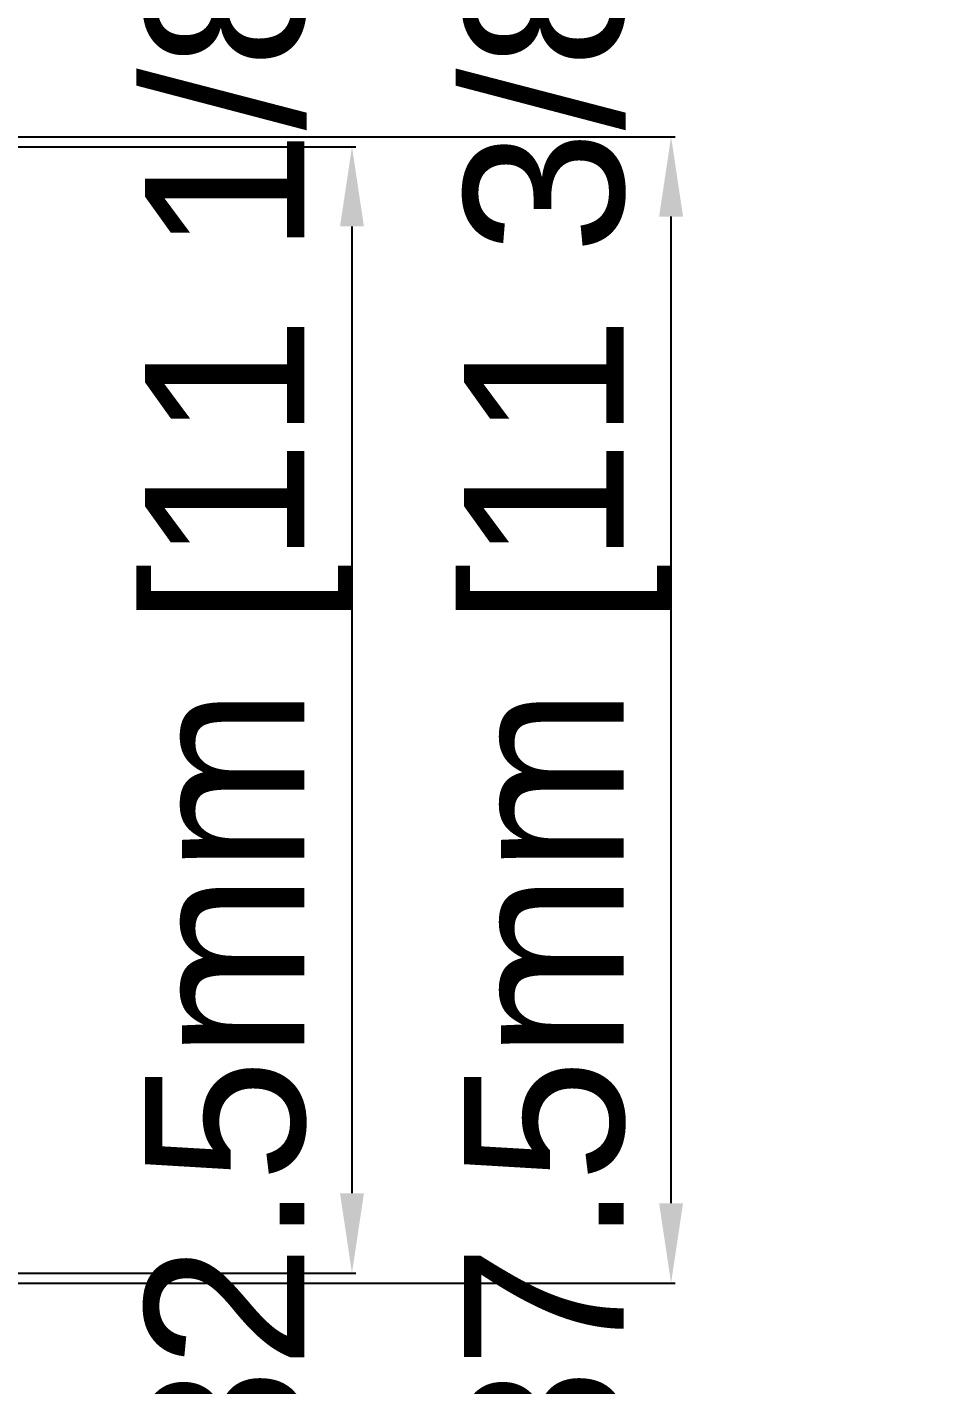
# Model space of a CAD drawing. Header units: millimetres. Extents: x 620 to 19791, y 2539 to 6969.
# Drawn here: x 3129.4 to 3358, y 3650.3 to 3990.9 of the extents above; entities that cross this region are included whole.
import ezdxf

# ---------------------------------------------------------------- set-up
doc = ezdxf.new("R2010")
doc.units = ezdxf.units.MM
doc.styles.get("Standard").update_dxf_attribs({"font": 'arial.ttf'})
doc.dimstyles.new('缩小5倍', dxfattribs={"dimtxt": 40, "dimasz": 20, "dimexe": 1, "dimexo": 0.2, "dimgap": 0, "dimtad": 1, "dimtoh": 1, "dimdec": 1, "dimzin": 9, "dimdsep": 46, "dimtxsty": 'Standard', "dimblk": '_FILLED', "dimcen": 0.2, "dimclrd": 256, "dimclre": 256, "dimclrt": 256, "dimadec": 1, "dimazin": 2, "dimtfac": 1, "dimtdec": 1, "dimtofl": 0, "dimtmove": 0, "dimatfit": 3, "dimldrblk": '_FILLED', "dimfxl": 1, "dimtolj": 1, "dimtzin": 0, "dimarcsym": 0})

# ---------------------------------------------------------------- blocks, each defined once
blk = doc.blocks.new('_FILLED')
at = {"color": 0, "linetype": 'ByBlock'}
blk.add_solid([(0, 0), (-1, 0.15), (-1, -0.15)], dxfattribs=at)
blk = doc.blocks.new('*D5')
at = {"lineweight": -2, "transparency": 16777216}
for p, q in [((3108.4, 3960.88), (3211.84, 3960.88)), ((3210.84, 3940.88), (3210.84, 3698.38)), ((3108.4, 3678.38), (3211.84, 3678.38))]:
    blk.add_line(p, q, dxfattribs=at)
at = {"layer": 'Defpoints', "color": 0, "transparency": 16777216}
for p in [(3108.2, 3960.88), (3108.2, 3678.38), (3210.84, 3678.38)]:
    blk.add_point(p, dxfattribs=at)
at = {"lineweight": -2, "transparency": 16777216, "xscale": 20, "yscale": 20, "zscale": 20}
for p, rotation in [((3210.84, 3960.88), 90), ((3210.84, 3678.38), 270)]:
    blk.add_blockref('_FILLED', p, dxfattribs=dict(at, rotation=rotation))
at = {"lineweight": 5, "transparency": 16777216, "insert": (3184.95, 3819.63), "char_height": 40, "attachment_point": 5, "rotation": 90}
blk.add_mtext('\\A1;282.5mm [11 1/8"]', dxfattribs=at)
blk = doc.blocks.new('*D13')
at = {"lineweight": -2, "transparency": 16777216}
for p, q in [((3089.9, 3963.38), (3291.87, 3963.38)), ((3290.87, 3695.88), (3290.87, 3943.38)), ((3089.9, 3675.88), (3291.87, 3675.88))]:
    blk.add_line(p, q, dxfattribs=at)
at = {"layer": 'Defpoints', "color": 0, "transparency": 16777216}
for p in [(3089.7, 3963.38), (3290.87, 3963.38), (3089.7, 3675.88)]:
    blk.add_point(p, dxfattribs=at)
at = {"lineweight": -2, "transparency": 16777216, "xscale": 20, "yscale": 20, "zscale": 20}
for p, rotation in [((3290.87, 3963.38), 90), ((3290.87, 3675.88), 270)]:
    blk.add_blockref('_FILLED', p, dxfattribs=dict(at, rotation=rotation))
at = {"lineweight": 5, "transparency": 16777216, "insert": (3264.98, 3819.63), "char_height": 40, "attachment_point": 5, "rotation": 90}
blk.add_mtext('\\A1;287.5mm [11 3/8"]', dxfattribs=at)

msp = doc.modelspace()

# ---------------------------------------------------------------- dimensions: what is measured, and where the dimension line sits
at = {"color": 6, "lineweight": 5}
dim = msp.add_linear_dim(base=(3290.87114, 3963.37829), p1=(3089.70388, 3675.87829), p2=(3089.70388, 3963.37829), angle=90, dimstyle='缩小5倍', override={"dimpost": 'mm'}, dxfattribs=at)
dim.commit()
dim.dimension.update_dxf_attribs({"geometry": '*D13', "text_midpoint": (3290.87114, 3819.62829), "dimtype": 160})
at = {"color": 1, "lineweight": 5}
dim = msp.add_linear_dim(base=(3210.84095, 3678.37829), p1=(3108.20388, 3960.87829), p2=(3108.20388, 3678.37829), angle=90, dimstyle='缩小5倍', override={"dimpost": 'mm'}, dxfattribs=at)
dim.commit()
dim.dimension.update_dxf_attribs({"geometry": '*D5', "text_midpoint": (3210.84095, 3819.62829), "dimtype": 160})

doc.saveas('drawing.dxf')
